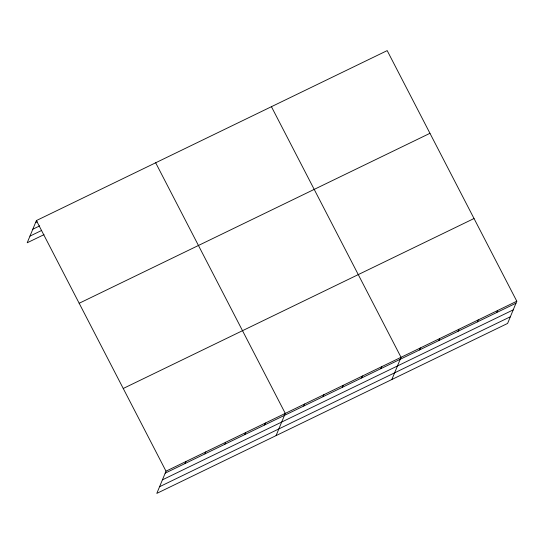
<?xml version="1.0" encoding="UTF-8"?>
<svg xmlns="http://www.w3.org/2000/svg" width="544" height="544" viewBox="0 0 544 544"><rect width="100%" height="100%" fill="white"/><g stroke="black" fill="none" stroke-linecap="round" stroke-linejoin="round"><path stroke-width="0.82" d="M516.8 301.22L166.008 471.179L156.808 493.394L507.6 323.435L516.8 301.22L387.192 50.606L36.4 220.565L27.2 242.78L44.023 234.634M185.069 463.529L185.892 461.55M204.945 453.9L205.768 451.921M224.828 444.264L225.644 442.286M244.705 434.636L245.521 432.657M264.581 425.007L265.404 423.028M276.08 435.608L285.28 413.392L155.672 162.778M303.756 406.028L304.572 404.049M323.048 396.678L323.864 394.699M342.339 387.328L343.162 385.349M361.631 377.978L362.454 375.999M380.929 368.635L381.745 366.656M391.836 379.522L401.037 357.306L271.429 106.692M419.512 349.935L420.335 347.956M438.804 340.592L439.627 338.613M458.102 331.242L458.918 329.263M477.394 321.892L478.21 319.913M496.686 312.548L497.508 310.57M35.584 222.544L37.114 221.802M32.817 229.221L39.698 225.889M29.968 236.103L41.432 230.547M79.172 303.266L429.964 133.307M123.243 388.477L474.028 218.518M165.192 473.158L515.977 303.198M162.425 479.842L513.216 309.876M159.576 486.717L510.367 316.758M36.4 220.565L166.008 471.179"/></g></svg>
